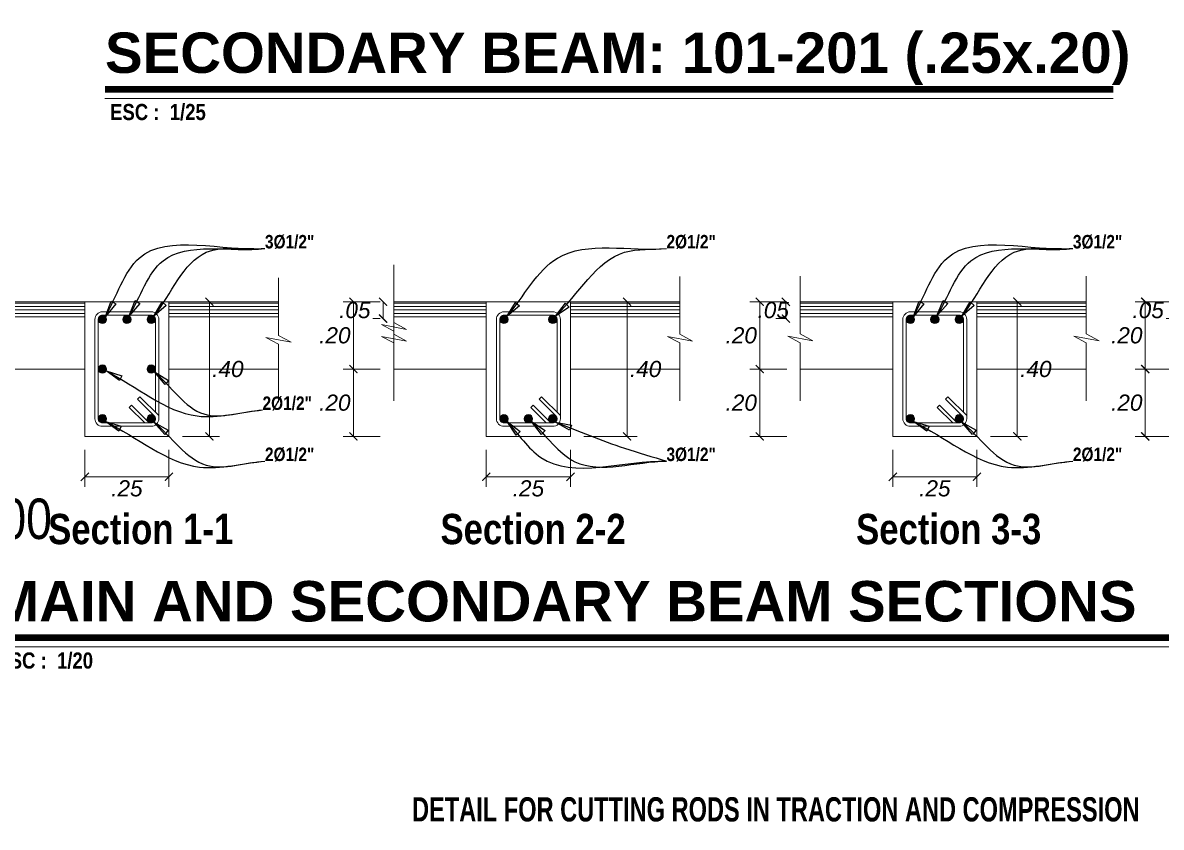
# Model space of a CAD drawing. Header units: millimetres. Extents: x 68 to 194, y 47 to 103.
# Drawn here: x 90.19 to 98.64, y 62.51 to 68.49 of the extents above; entities that cross this region are included whole.
import ezdxf
from ezdxf.enums import TextEntityAlignment as Align

# ---------------------------------------------------------------- set-up
doc = ezdxf.new("R2010")
doc.units = ezdxf.units.MM
doc.linetypes.add('CENTER2', pattern=[28.575, 19.05, -3.175, 3.175, -3.175])
for name, color, linetype, lineweight in [('E_Columna', 3, 'Continuous', 25), ('E_Estribo', 1, 'CENTER2', 20), ('E_Fierros', 2, 'Continuous', 50), ('G_Complemento', 30, 'Continuous', 20), ('G_Sombreados', 8, 'Continuous', 9), ('G_Texto', 122, 'Continuous', 20)]:
    doc.layers.add(name, color=color, linetype=linetype, lineweight=lineweight)
doc.layers.add('G_Acotación', color=171, linetype='Continuous')
doc.styles.add('Acotacion', font='ARIALN.TTF')
doc.styles.add('ARIAL', font='ariali.ttf', dxfattribs={"height": 0.12})
doc.styles.add('Cotas', font='ARIALNB.TTF', dxfattribs={"height": 0.1})
doc.styles.add('Notas', font='ARIALNB.TTF', dxfattribs={"height": 0.15})
doc.styles.add('Titulo', font='arialbd.ttf', dxfattribs={"height": 0.2})
doc.styles.add('TITULOS', font='ARIALNB.TTF', dxfattribs={"height": 0.3})
doc.dimstyles.new('120', dxfattribs={"dimtxt": 1, "dimasz": 0.06, "dimexe": 0.06, "dimexo": 0.1, "dimgap": 0.08, "dimtad": 3, "dimtih": 1, "dimtoh": 1, "dimlfac": 0.4, "dimzin": 1, "dimdsep": 46, "dimtxsty": 'Cotas', "dimblk": 'ARCHTICK', "dimcen": 2.5, "dimdle": 0.06, "dimclrt": 21, "dimazin": 0, "dimtp": 0.2, "dimtm": 0.2, "dimtfac": 1, "dimtix": 1, "dimtmove": 1, "dimatfit": 0, "dimfxl": 0, "dimtolj": 1, "dimtzin": 1, "dimarcsym": 0})
doc.dimstyles.new('Lenin_20', dxfattribs={"dimscale": 0.5, "dimtxt": 0.1, "dimasz": 0.12, "dimexe": 0.15, "dimexo": 0.2, "dimgap": 0.05, "dimtad": 2, "dimtih": 1, "dimtoh": 1, "dimlfac": 0.4, "dimzin": 4, "dimdsep": 46, "dimtxsty": 'ARIAL', "dimblk": 'ARCHTICK', "dimcen": 0.12, "dimclrd": 256, "dimclre": 256, "dimclrt": 4, "dimazin": 1, "dimtm": 1e-09, "dimtfac": 1, "dimtmove": 2, "dimatfit": 2, "dimldrblk": 'ARCHTICK', "dimfxl": 0, "dimtolj": 1, "dimlwd": 13, "dimlwe": 18, "dimarcsym": 0})
doc.dimstyles.new('Lenin_50', dxfattribs={"dimtxt": 0.3, "dimasz": 0.08, "dimexe": 0.15, "dimexo": 0.2, "dimgap": 0.03, "dimtad": 2, "dimtih": 1, "dimtoh": 1, "dimlfac": -1, "dimzin": 4, "dimdsep": 46, "dimtxsty": 'Acotacion', "dimblk": 'ARCHTICK', "dimcen": 0.08, "dimclrd": 256, "dimclre": 256, "dimclrt": 4, "dimazin": 1, "dimtm": 1e-09, "dimtfac": 1, "dimtmove": 2, "dimatfit": 2, "dimfxl": 0, "dimtolj": 1, "dimlwd": 13, "dimlwe": 18, "dimarcsym": 0})

# ---------------------------------------------------------------- blocks, each defined once
blk = doc.blocks.new('_ArchTick')
at = {"color": 0, "linetype": 'ByBlock', "const_width": 0.15}
blk.add_lwpolyline([(-0.5, -0.5), (0.5, 0.5)], dxfattribs=at)
blk = doc.blocks.new('*D554')
at = {"layer": 'Defpoints', "color": 0}
for p in [(87.8511, 71.0529), (89.3511, 71.0529), (87.8511, 58.5529)]:
    blk.add_point(p, dxfattribs=at)
at = {"layer": 'G_Acotación', "lineweight": 18}
for p, q in [((88.0511, 71.0529), (89.5011, 71.0529)), ((88.0511, 58.5529), (89.5011, 58.5529))]:
    blk.add_line(p, q, dxfattribs=at)
at = {"layer": 'G_Acotación', "lineweight": 13}
blk.add_line((89.3511, 58.5529), (89.3511, 71.0529), dxfattribs=at)
at = {"layer": 'G_Acotación', "lineweight": 13, "xscale": 0.08, "yscale": 0.08, "zscale": 0.08}
for p, rotation in [((89.3511, 71.0529), 90), ((89.3511, 58.5529), 270)]:
    blk.add_blockref('_ArchTick', p, dxfattribs=dict(at, rotation=rotation))
at = {"layer": 'G_Acotación', "color": 4, "lineweight": 5, "insert": (89.8798, 64.8029), "char_height": 0.3, "attachment_point": 5, "style": 'Acotacion'}
blk.add_mtext('\\A1;12.500', dxfattribs=at)
blk = doc.blocks.new('Titulo')
at = {"style": 'Titulo', "oblique": 20, "flags": 4}
blk.add_attdef('TITULO', (0.0261, 0.1894), '', height=0.3, dxfattribs=at)
at = {"oblique": 20, "flags": 4}
blk.add_attdef('ESCALA', (0.2598, -0.1011), '', height=0.11, dxfattribs=at)
blk = doc.blocks.new('*D669')
at = {"layer": 'Defpoints', "color": 0}
for p in [(90.6498, 65.4166), (91.2748, 65.4166), (91.2748, 65.1166)]:
    blk.add_point(p, dxfattribs=at)
at = {"layer": 'G_Acotación', "lineweight": 18}
for p, q in [((90.6498, 65.3166), (90.6498, 65.0416)), ((91.2748, 65.3166), (91.2748, 65.0416))]:
    blk.add_line(p, q, dxfattribs=at)
at = {"layer": 'G_Acotación', "lineweight": 13}
blk.add_line((90.6498, 65.1166), (91.2748, 65.1166), dxfattribs=at)
at = {"layer": 'G_Acotación', "lineweight": 13, "xscale": 0.06, "yscale": 0.06, "zscale": 0.06, "rotation": 180}
blk.add_blockref('_ArchTick', (90.6498, 65.1166), dxfattribs=at)
at = {"layer": 'G_Acotación', "lineweight": 13, "xscale": 0.06, "yscale": 0.06, "zscale": 0.06}
blk.add_blockref('_ArchTick', (91.2748, 65.1166), dxfattribs=at)
at = {"layer": 'G_Acotación', "color": 4, "lineweight": 5, "insert": (90.9623, 65.0303), "char_height": 0.12, "attachment_point": 5, "style": 'ARIAL'}
blk.add_mtext('\\A1;.25', dxfattribs=at)
blk = doc.blocks.new('*D670')
at = {"layer": 'Defpoints', "color": 0}
for p in [(91.2748, 66.4166), (91.5748, 66.4166), (91.2748, 65.4166)]:
    blk.add_point(p, dxfattribs=at)
at = {"layer": 'G_Acotación', "lineweight": 18}
for p, q in [((91.3748, 66.4166), (91.6498, 66.4166)), ((91.3748, 65.4166), (91.6498, 65.4166))]:
    blk.add_line(p, q, dxfattribs=at)
at = {"layer": 'G_Acotación', "lineweight": 13}
blk.add_line((91.5748, 65.4166), (91.5748, 66.4166), dxfattribs=at)
at = {"layer": 'G_Acotación', "lineweight": 13, "xscale": 0.06, "yscale": 0.06, "zscale": 0.06}
for p, rotation in [((91.5748, 66.4166), 90), ((91.5748, 65.4166), 270)]:
    blk.add_blockref('_ArchTick', p, dxfattribs=dict(at, rotation=rotation))
at = {"layer": 'G_Acotación', "color": 4, "lineweight": 5, "insert": (91.7122, 65.9166), "char_height": 0.12, "attachment_point": 5, "style": 'ARIAL'}
blk.add_mtext('\\A1;.40', dxfattribs=at)
blk = doc.blocks.new('*D674')
at = {"layer": 'Defpoints', "color": 0}
for p in [(93.6316, 65.4166), (94.2566, 65.4166), (94.2566, 65.1166)]:
    blk.add_point(p, dxfattribs=at)
at = {"layer": 'G_Acotación', "lineweight": 18}
for p, q in [((93.6316, 65.3166), (93.6316, 65.0416)), ((94.2566, 65.3166), (94.2566, 65.0416))]:
    blk.add_line(p, q, dxfattribs=at)
at = {"layer": 'G_Acotación', "lineweight": 13}
blk.add_line((93.6316, 65.1166), (94.2566, 65.1166), dxfattribs=at)
at = {"layer": 'G_Acotación', "lineweight": 13, "xscale": 0.06, "yscale": 0.06, "zscale": 0.06, "rotation": 180}
blk.add_blockref('_ArchTick', (93.6316, 65.1166), dxfattribs=at)
at = {"layer": 'G_Acotación', "lineweight": 13, "xscale": 0.06, "yscale": 0.06, "zscale": 0.06}
blk.add_blockref('_ArchTick', (94.2566, 65.1166), dxfattribs=at)
at = {"layer": 'G_Acotación', "color": 4, "lineweight": 5, "insert": (93.9441, 65.0303), "char_height": 0.12, "attachment_point": 5, "style": 'ARIAL'}
blk.add_mtext('\\A1;.25', dxfattribs=at)
blk = doc.blocks.new('*D675')
at = {"layer": 'Defpoints', "color": 0}
for p in [(94.2566, 66.4166), (94.677, 66.4166), (94.2566, 65.4166)]:
    blk.add_point(p, dxfattribs=at)
at = {"layer": 'G_Acotación', "lineweight": 18}
for p, q in [((94.3566, 66.4166), (94.752, 66.4166)), ((94.3566, 65.4166), (94.752, 65.4166))]:
    blk.add_line(p, q, dxfattribs=at)
at = {"layer": 'G_Acotación', "lineweight": 13}
blk.add_line((94.677, 65.4166), (94.677, 66.4166), dxfattribs=at)
at = {"layer": 'G_Acotación', "lineweight": 13, "xscale": 0.06, "yscale": 0.06, "zscale": 0.06}
for p, rotation in [((94.677, 66.4166), 90), ((94.677, 65.4166), 270)]:
    blk.add_blockref('_ArchTick', p, dxfattribs=dict(at, rotation=rotation))
at = {"layer": 'G_Acotación', "color": 4, "lineweight": 5, "insert": (94.8145, 65.9166), "char_height": 0.12, "attachment_point": 5, "style": 'ARIAL'}
blk.add_mtext('\\A1;.40', dxfattribs=at)
blk = doc.blocks.new('*D676')
at = {"layer": 'Defpoints', "color": 0}
for p in [(92.9441, 66.4166), (92.8649, 66.2916), (92.9441, 66.2916)]:
    blk.add_point(p, dxfattribs=at)
at = {"layer": 'G_Acotación', "lineweight": 18}
for p, q in [((92.8441, 66.4166), (92.7899, 66.4166)), ((92.8441, 66.2916), (92.7899, 66.2916))]:
    blk.add_line(p, q, dxfattribs=at)
at = {"layer": 'G_Acotación', "lineweight": 13}
blk.add_line((92.8649, 66.4166), (92.8649, 66.2916), dxfattribs=at)
at = {"layer": 'G_Acotación', "lineweight": 13, "xscale": 0.06, "yscale": 0.06, "zscale": 0.06}
for p, rotation in [((92.8649, 66.4166), 90), ((92.8649, 66.2916), 270)]:
    blk.add_blockref('_ArchTick', p, dxfattribs=dict(at, rotation=rotation))
at = {"layer": 'G_Acotación', "color": 4, "lineweight": 5, "insert": (92.6549, 66.3541), "char_height": 0.12, "attachment_point": 5, "style": 'ARIAL'}
blk.add_mtext('\\A1;.05', dxfattribs=at)
blk = doc.blocks.new('*D677')
at = {"layer": 'Defpoints', "color": 0}
for p in [(92.9441, 66.4166), (92.6441, 65.9166), (92.9441, 65.9166)]:
    blk.add_point(p, dxfattribs=at)
at = {"layer": 'G_Acotación', "lineweight": 18}
for p, q in [((92.8441, 66.4166), (92.5691, 66.4166)), ((92.8441, 65.9166), (92.5691, 65.9166))]:
    blk.add_line(p, q, dxfattribs=at)
at = {"layer": 'G_Acotación', "lineweight": 13}
blk.add_line((92.6441, 66.4166), (92.6441, 65.9166), dxfattribs=at)
at = {"layer": 'G_Acotación', "lineweight": 13, "xscale": 0.06, "yscale": 0.06, "zscale": 0.06}
for p, rotation in [((92.6441, 66.4166), 90), ((92.6441, 65.9166), 270)]:
    blk.add_blockref('_ArchTick', p, dxfattribs=dict(at, rotation=rotation))
at = {"layer": 'G_Acotación', "color": 4, "lineweight": 5, "insert": (92.5066, 66.1666), "char_height": 0.12, "attachment_point": 5, "style": 'ARIAL'}
blk.add_mtext('\\A1;.20', dxfattribs=at)
blk = doc.blocks.new('*D678')
at = {"layer": 'Defpoints', "color": 0}
for p in [(92.9441, 65.9166), (92.6441, 65.4166), (92.9441, 65.4166)]:
    blk.add_point(p, dxfattribs=at)
at = {"layer": 'G_Acotación', "lineweight": 18}
for p, q in [((92.8441, 65.9166), (92.5691, 65.9166)), ((92.8441, 65.4166), (92.5691, 65.4166))]:
    blk.add_line(p, q, dxfattribs=at)
at = {"layer": 'G_Acotación', "lineweight": 13}
blk.add_line((92.6441, 65.9166), (92.6441, 65.4166), dxfattribs=at)
at = {"layer": 'G_Acotación', "lineweight": 13, "xscale": 0.06, "yscale": 0.06, "zscale": 0.06}
for p, rotation in [((92.6441, 65.9166), 90), ((92.6441, 65.4166), 270)]:
    blk.add_blockref('_ArchTick', p, dxfattribs=dict(at, rotation=rotation))
at = {"layer": 'G_Acotación', "color": 4, "lineweight": 5, "insert": (92.5066, 65.6666), "char_height": 0.12, "attachment_point": 5, "style": 'ARIAL'}
blk.add_mtext('\\A1;.20', dxfattribs=at)
blk = doc.blocks.new('*D681')
at = {"layer": 'Defpoints', "color": 0}
for p in [(98.825, 66.4166), (98.7563, 66.2916), (98.825, 66.2916)]:
    blk.add_point(p, dxfattribs=at)
at = {"layer": 'G_Acotación', "lineweight": 18}
for p, q in [((98.725, 66.4166), (98.6813, 66.4166)), ((98.725, 66.2916), (98.6813, 66.2916))]:
    blk.add_line(p, q, dxfattribs=at)
at = {"layer": 'G_Acotación', "lineweight": 13}
blk.add_line((98.7563, 66.4166), (98.7563, 66.2916), dxfattribs=at)
at = {"layer": 'G_Acotación', "lineweight": 13, "xscale": 0.06, "yscale": 0.06, "zscale": 0.06}
for p, rotation in [((98.7563, 66.4166), 90), ((98.7563, 66.2916), 270)]:
    blk.add_blockref('_ArchTick', p, dxfattribs=dict(at, rotation=rotation))
at = {"layer": 'G_Acotación', "color": 4, "lineweight": 5, "insert": (98.5462, 66.3541), "char_height": 0.12, "attachment_point": 5, "style": 'ARIAL'}
blk.add_mtext('\\A1;.05', dxfattribs=at)
blk = doc.blocks.new('*D682')
at = {"layer": 'Defpoints', "color": 0}
for p in [(98.825, 66.4166), (98.525, 65.9166), (98.825, 65.9166)]:
    blk.add_point(p, dxfattribs=at)
at = {"layer": 'G_Acotación', "lineweight": 18}
for p, q in [((98.725, 66.4166), (98.45, 66.4166)), ((98.725, 65.9166), (98.45, 65.9166))]:
    blk.add_line(p, q, dxfattribs=at)
at = {"layer": 'G_Acotación', "lineweight": 13}
blk.add_line((98.525, 66.4166), (98.525, 65.9166), dxfattribs=at)
at = {"layer": 'G_Acotación', "lineweight": 13, "xscale": 0.06, "yscale": 0.06, "zscale": 0.06}
for p, rotation in [((98.525, 66.4166), 90), ((98.525, 65.9166), 270)]:
    blk.add_blockref('_ArchTick', p, dxfattribs=dict(at, rotation=rotation))
at = {"layer": 'G_Acotación', "color": 4, "lineweight": 5, "insert": (98.3875, 66.1666), "char_height": 0.12, "attachment_point": 5, "style": 'ARIAL'}
blk.add_mtext('\\A1;.20', dxfattribs=at)
blk = doc.blocks.new('*D683')
at = {"layer": 'Defpoints', "color": 0}
for p in [(98.825, 65.9166), (98.525, 65.4166), (98.825, 65.4166)]:
    blk.add_point(p, dxfattribs=at)
at = {"layer": 'G_Acotación', "lineweight": 18}
for p, q in [((98.725, 65.9166), (98.45, 65.9166)), ((98.725, 65.4166), (98.45, 65.4166))]:
    blk.add_line(p, q, dxfattribs=at)
at = {"layer": 'G_Acotación', "lineweight": 13}
blk.add_line((98.525, 65.9166), (98.525, 65.4166), dxfattribs=at)
at = {"layer": 'G_Acotación', "lineweight": 13, "xscale": 0.06, "yscale": 0.06, "zscale": 0.06}
for p, rotation in [((98.525, 65.9166), 90), ((98.525, 65.4166), 270)]:
    blk.add_blockref('_ArchTick', p, dxfattribs=dict(at, rotation=rotation))
at = {"layer": 'G_Acotación', "color": 4, "lineweight": 5, "insert": (98.3875, 65.6666), "char_height": 0.12, "attachment_point": 5, "style": 'ARIAL'}
blk.add_mtext('\\A1;.20', dxfattribs=at)
blk = doc.blocks.new('*D684')
at = {"layer": 'Defpoints', "color": 0}
for p in [(96.6498, 65.4166), (97.2748, 65.4166), (97.2748, 65.1166)]:
    blk.add_point(p, dxfattribs=at)
at = {"layer": 'G_Acotación', "lineweight": 18}
for p, q in [((96.6498, 65.3166), (96.6498, 65.0416)), ((97.2748, 65.3166), (97.2748, 65.0416))]:
    blk.add_line(p, q, dxfattribs=at)
at = {"layer": 'G_Acotación', "lineweight": 13}
blk.add_line((96.6498, 65.1166), (97.2748, 65.1166), dxfattribs=at)
at = {"layer": 'G_Acotación', "lineweight": 13, "xscale": 0.06, "yscale": 0.06, "zscale": 0.06, "rotation": 180}
blk.add_blockref('_ArchTick', (96.6498, 65.1166), dxfattribs=at)
at = {"layer": 'G_Acotación', "lineweight": 13, "xscale": 0.06, "yscale": 0.06, "zscale": 0.06}
blk.add_blockref('_ArchTick', (97.2748, 65.1166), dxfattribs=at)
at = {"layer": 'G_Acotación', "color": 4, "lineweight": 5, "insert": (96.9623, 65.0303), "char_height": 0.12, "attachment_point": 5, "style": 'ARIAL'}
blk.add_mtext('\\A1;.25', dxfattribs=at)
blk = doc.blocks.new('*D685')
at = {"layer": 'Defpoints', "color": 0}
for p in [(97.2748, 66.4166), (97.5748, 66.4166), (97.2748, 65.4166)]:
    blk.add_point(p, dxfattribs=at)
at = {"layer": 'G_Acotación', "lineweight": 18}
for p, q in [((97.3748, 66.4166), (97.6498, 66.4166)), ((97.3748, 65.4166), (97.6498, 65.4166))]:
    blk.add_line(p, q, dxfattribs=at)
at = {"layer": 'G_Acotación', "lineweight": 13}
blk.add_line((97.5748, 65.4166), (97.5748, 66.4166), dxfattribs=at)
at = {"layer": 'G_Acotación', "lineweight": 13, "xscale": 0.06, "yscale": 0.06, "zscale": 0.06}
for p, rotation in [((97.5748, 66.4166), 90), ((97.5748, 65.4166), 270)]:
    blk.add_blockref('_ArchTick', p, dxfattribs=dict(at, rotation=rotation))
at = {"layer": 'G_Acotación', "color": 4, "lineweight": 5, "insert": (97.7122, 65.9166), "char_height": 0.12, "attachment_point": 5, "style": 'ARIAL'}
blk.add_mtext('\\A1;.40', dxfattribs=at)
blk = doc.blocks.new('*D686')
at = {"layer": 'Defpoints', "color": 0}
for p in [(95.9623, 66.4166), (95.8561, 66.2916), (95.9623, 66.2916)]:
    blk.add_point(p, dxfattribs=at)
at = {"layer": 'G_Acotación', "lineweight": 18}
for p, q in [((95.8623, 66.4166), (95.7811, 66.4166)), ((95.8623, 66.2916), (95.7811, 66.2916))]:
    blk.add_line(p, q, dxfattribs=at)
at = {"layer": 'G_Acotación', "lineweight": 13}
blk.add_line((95.8561, 66.4166), (95.8561, 66.2916), dxfattribs=at)
at = {"layer": 'G_Acotación', "lineweight": 13, "xscale": 0.06, "yscale": 0.06, "zscale": 0.06}
for p, rotation in [((95.8561, 66.4166), 90), ((95.8561, 66.2916), 270)]:
    blk.add_blockref('_ArchTick', p, dxfattribs=dict(at, rotation=rotation))
at = {"layer": 'G_Acotación', "color": 4, "lineweight": 5, "insert": (95.7622, 66.3541), "char_height": 0.12, "attachment_point": 5, "style": 'ARIAL'}
blk.add_mtext('\\A1;.05', dxfattribs=at)
blk = doc.blocks.new('*D687')
at = {"layer": 'Defpoints', "color": 0}
for p in [(95.9623, 66.4166), (95.6623, 65.9166), (95.9623, 65.9166)]:
    blk.add_point(p, dxfattribs=at)
at = {"layer": 'G_Acotación', "lineweight": 18}
for p, q in [((95.8623, 66.4166), (95.5873, 66.4166)), ((95.8623, 65.9166), (95.5873, 65.9166))]:
    blk.add_line(p, q, dxfattribs=at)
at = {"layer": 'G_Acotación', "lineweight": 13}
blk.add_line((95.6623, 66.4166), (95.6623, 65.9166), dxfattribs=at)
at = {"layer": 'G_Acotación', "lineweight": 13, "xscale": 0.06, "yscale": 0.06, "zscale": 0.06}
for p, rotation in [((95.6623, 66.4166), 90), ((95.6623, 65.9166), 270)]:
    blk.add_blockref('_ArchTick', p, dxfattribs=dict(at, rotation=rotation))
at = {"layer": 'G_Acotación', "color": 4, "lineweight": 5, "insert": (95.5248, 66.1666), "char_height": 0.12, "attachment_point": 5, "style": 'ARIAL'}
blk.add_mtext('\\A1;.20', dxfattribs=at)
blk = doc.blocks.new('*D688')
at = {"layer": 'Defpoints', "color": 0}
for p in [(95.9623, 65.9166), (95.6623, 65.4166), (95.9623, 65.4166)]:
    blk.add_point(p, dxfattribs=at)
at = {"layer": 'G_Acotación', "lineweight": 18}
for p, q in [((95.8623, 65.9166), (95.5873, 65.9166)), ((95.8623, 65.4166), (95.5873, 65.4166))]:
    blk.add_line(p, q, dxfattribs=at)
at = {"layer": 'G_Acotación', "lineweight": 13}
blk.add_line((95.6623, 65.9166), (95.6623, 65.4166), dxfattribs=at)
at = {"layer": 'G_Acotación', "lineweight": 13, "xscale": 0.06, "yscale": 0.06, "zscale": 0.06}
for p, rotation in [((95.6623, 65.9166), 90), ((95.6623, 65.4166), 270)]:
    blk.add_blockref('_ArchTick', p, dxfattribs=dict(at, rotation=rotation))
at = {"layer": 'G_Acotación', "color": 4, "lineweight": 5, "insert": (95.5248, 65.6666), "char_height": 0.12, "attachment_point": 5, "style": 'ARIAL'}
blk.add_mtext('\\A1;.20', dxfattribs=at)

msp = doc.modelspace()

# ---------------------------------------------------------------- hatches: boundary and pattern name
at = {"layer": 'E_Fierros', "lineweight": 5}
for points in [[(90.8123, 66.2853, 1), (90.7498, 66.2853, 1)], [(90.9935, 66.2853, 1), (90.931, 66.2853, 1)], [(91.1748, 66.2853, 1), (91.1123, 66.2853, 1)], [(93.7941, 66.2853, 1), (93.7316, 66.2853, 1)], [(94.1566, 66.2853, 1), (94.0941, 66.2853, 1)], [(96.8123, 66.2853, 1), (96.7498, 66.2853, 1)], [(96.9935, 66.2853, 1), (96.931, 66.2853, 1)], [(97.1748, 66.2853, 1), (97.1123, 66.2853, 1)], [(90.8123, 65.9166, 1), (90.7498, 65.9166, 1)], [(91.1748, 65.9166, 1), (91.1123, 65.9166, 1)], [(90.8123, 65.5478, 1), (90.7498, 65.5478, 1)], [(91.1748, 65.5478, 1), (91.1123, 65.5478, 1)], [(93.7941, 65.5478, 1), (93.7316, 65.5478, 1)], [(93.9754, 65.5478, 1), (93.9129, 65.5478, 1)], [(94.1566, 65.5478, 1), (94.0941, 65.5478, 1)], [(96.8123, 65.5478, 1), (96.7498, 65.5478, 1)], [(97.1748, 65.5478, 1), (97.1123, 65.5478, 1)]]:
    msp.add_hatch(color=256, dxfattribs=at).paths.add_polyline_path(points)
at = {"layer": 'G_Sombreados', "lineweight": 5}
h = msp.add_hatch(dxfattribs=at)
h.set_pattern_fill('LINE', color=256, scale=0.008, style=0)
h.set_pattern_definition([(0, (3.454868, 47.71184), (0, 0.0254), [])])
h.paths.add_polyline_path([(91.2748, 66.4166), (91.2748, 66.2916), (92.0873, 66.2916), (92.0873, 66.4166)])
h.paths.add_polyline_path([(90.6498, 66.2916), (90.6498, 66.4166), (89.9623, 66.4166), (89.9623, 66.2916)])
h = msp.add_hatch(dxfattribs=at)
h.set_pattern_fill('LINE', color=256, scale=0.008, style=0)
h.set_pattern_definition([(0, (6.436699, 47.71184), (0, 0.0254), [])])
h.paths.add_polyline_path([(94.2566, 66.4166), (94.2566, 66.2916), (95.0691, 66.2916), (95.0691, 66.4166)])
h.paths.add_polyline_path([(93.6316, 66.2916), (93.6316, 66.4166), (92.9441, 66.4166), (92.9441, 66.2916)])
h = msp.add_hatch(dxfattribs=at)
h.set_pattern_fill('LINE', color=256, scale=0.008, style=0)
h.set_pattern_definition([(0, (9.454868, 47.71184), (0, 0.0254), [])])
h.paths.add_polyline_path([(97.2748, 66.4166), (97.2748, 66.2916), (98.0873, 66.2916), (98.0873, 66.4166)])
h.paths.add_polyline_path([(96.6498, 66.2916), (96.6498, 66.4166), (95.9623, 66.4166), (95.9623, 66.2916)])

# ---------------------------------------------------------------- linework, layer by layer
at = {"layer": 'E_Columna', "lineweight": 5}
for points in [[(90.6498, 65.4166), (91.2748, 65.4166), (91.2748, 66.4166), (90.6498, 66.4166)], [(93.6316, 65.4166), (94.2566, 65.4166), (94.2566, 66.4166), (93.6316, 66.4166)], [(96.6498, 65.4166), (97.2748, 65.4166), (97.2748, 66.4166), (96.6498, 66.4166)]]:
    msp.add_lwpolyline(points, close=True, dxfattribs=at)
at = {"layer": 'E_Estribo', "linetype": 'Continuous', "lineweight": 5}
for points in [[(91.1435, 65.4916, 0.414214), (91.1998, 65.5478), (91.1998, 65.5711), (91.0596, 65.7113), (91.0419, 65.6936), (91.1656, 65.5699, -0.198912), (91.1748, 65.5478, -0.414214), (91.1435, 65.5166), (90.781, 65.5166, -0.414214), (90.7498, 65.5478), (90.7498, 66.2853, -0.414214), (90.781, 66.3166), (91.1435, 66.3166, -0.414214), (91.1748, 66.2853), (91.1748, 65.5961), (91.1998, 65.5711), (91.1998, 66.2853, 0.414214), (91.1435, 66.3416), (90.781, 66.3416, 0.414214), (90.7248, 66.2853), (90.7248, 65.5478, 0.414214), (90.781, 65.4916)], [(94.1254, 65.4916, 0.414214), (94.1816, 65.5478), (94.1816, 65.5711), (94.0414, 65.7113), (94.0237, 65.6936), (94.1475, 65.5699, -0.198912), (94.1566, 65.5478, -0.414214), (94.1254, 65.5166), (93.7629, 65.5166, -0.414214), (93.7316, 65.5478), (93.7316, 66.2853, -0.414214), (93.7629, 66.3166), (94.1254, 66.3166, -0.414214), (94.1566, 66.2853), (94.1566, 65.5961), (94.1816, 65.5711), (94.1816, 66.2853, 0.414214), (94.1254, 66.3416), (93.7629, 66.3416, 0.414214), (93.7066, 66.2853), (93.7066, 65.5478, 0.414214), (93.7629, 65.4916)], [(97.1435, 65.4916, 0.414214), (97.1998, 65.5478), (97.1998, 65.5711), (97.0596, 65.7113), (97.0419, 65.6936), (97.1656, 65.5699, -0.198912), (97.1748, 65.5478, -0.414214), (97.1435, 65.5166), (96.781, 65.5166, -0.414214), (96.7498, 65.5478), (96.7498, 66.2853, -0.414214), (96.781, 66.3166), (97.1435, 66.3166, -0.414214), (97.1748, 66.2853), (97.1748, 65.5961), (97.1998, 65.5711), (97.1998, 66.2853, 0.414214), (97.1435, 66.3416), (96.781, 66.3416, 0.414214), (96.7248, 66.2853), (96.7248, 65.5478, 0.414214), (96.781, 65.4916)], [(90.9977, 65.6495), (90.98, 65.6318), (91.0952, 65.5166), (91.1435, 65.5166, -0.198912), (91.1214, 65.5257)], [(93.9795, 65.6495), (93.9618, 65.6318), (94.0771, 65.5166), (94.1254, 65.5166, -0.198912), (94.1033, 65.5257)], [(96.9977, 65.6495), (96.98, 65.6318), (97.0952, 65.5166), (97.1435, 65.5166, -0.198912), (97.1214, 65.5257)]]:
    msp.add_lwpolyline(points, format="xyb", close=True, dxfattribs=at)
at = {"layer": 'E_Fierros', "lineweight": 5}
for centre in [(90.781, 66.2853), (90.781, 66.2853), (90.9623, 66.2853), (90.9623, 66.2853), (91.1435, 66.2853), (91.1435, 66.2853), (93.7629, 66.2853), (93.7629, 66.2853), (94.1254, 66.2853), (94.1254, 66.2853), (96.781, 66.2853), (96.781, 66.2853), (96.9623, 66.2853), (96.9623, 66.2853), (97.1435, 66.2853), (97.1435, 66.2853), (90.781, 65.9166), (90.781, 65.9166), (91.1435, 65.9166), (91.1435, 65.9166), (90.781, 65.5478), (91.1435, 65.5478), (91.1435, 65.5478), (93.7629, 65.5478), (93.9441, 65.5478), (93.9441, 65.5478), (94.1254, 65.5478), (94.1254, 65.5478), (96.781, 65.5478), (97.1435, 65.5478), (97.1435, 65.5478)]:
    msp.add_circle(centre, 0.0312, dxfattribs=at)
at = {"layer": 'G_Acotación', "lineweight": 5}
for p in [(90.9623, 66.2853), (96.9623, 66.2853)]:
    msp.add_point(p, dxfattribs=at)
at = {"layer": 'G_Complemento', "lineweight": 5}
for p, q in [((92.0873, 66.4166), (89.9623, 66.4166)), ((95.0691, 66.4166), (92.9441, 66.4166)), ((98.0873, 66.4166), (95.9623, 66.4166)), ((90.6498, 65.9166), (89.9623, 65.9166)), ((91.2748, 65.9166), (92.0873, 65.9166)), ((93.6316, 65.9166), (92.9441, 65.9166)), ((94.2566, 65.9166), (95.0691, 65.9166)), ((96.6498, 65.9166), (95.9623, 65.9166)), ((97.2748, 65.9166), (98.0873, 65.9166))]:
    msp.add_line(p, q, dxfattribs=at)
for points in [[(92.9441, 66.6916), (92.9441, 66.2623), (93.0387, 66.2116), (92.8521, 66.2465), (92.9441, 66.1973), (92.9441, 65.7666)], [(92.0873, 66.5953), (92.0873, 66.1661), (92.1818, 66.1154), (91.9953, 66.1502), (92.0873, 66.1011), (92.0873, 65.6703)], [(92.9441, 66.6048), (92.9441, 66.1756), (93.0387, 66.1249), (92.8521, 66.1597), (92.9441, 66.1106), (92.9441, 65.6798)], [(95.0691, 66.6048), (95.0691, 66.1756), (95.1637, 66.1249), (94.9771, 66.1597), (95.0691, 66.1106), (95.0691, 65.6798)], [(95.9623, 66.6067), (95.9623, 66.1775), (96.0568, 66.1268), (95.8703, 66.1617), (95.9623, 66.1125), (95.9623, 65.6817)], [(95.9623, 66.6067), (95.9623, 66.1775), (96.0568, 66.1268), (95.8703, 66.1617), (95.9623, 66.1125), (95.9623, 65.6817)], [(98.0873, 66.6067), (98.0873, 66.1775), (98.1818, 66.1268), (97.9953, 66.1617), (98.0873, 66.1125), (98.0873, 65.6817)]]:
    msp.add_lwpolyline(points, dxfattribs=at)
at = {"layer": 'G_Texto', "lineweight": 5, "const_width": 0.05}
for points in [[(90.7996, 67.9947), (98.2869, 67.9947)], [(89.9623, 63.9217), (101.068, 63.9217)]]:
    msp.add_lwpolyline(points, dxfattribs=at)
at = {"layer": 'G_Texto', "lineweight": 5}
for points in [[(90.7996, 67.9264), (98.2869, 67.9264)], [(89.9623, 63.8534), (101.068, 63.8534)]]:
    msp.add_lwpolyline(points, dxfattribs=at)

# ---------------------------------------------------------------- block references
ref = msp.add_blockref('Titulo', (90.7996, 67.9264), dxfattribs=at)
ref.add_attrib('TITULO', 'SECONDARY BEAM: 101-201 (.25x.20)', (90.7996, 68.1158), dxfattribs={"layer": '0', "height": 0.3, "style": 'Titulo', "flags": 4})
ref.add_attrib('ESCALA', ' ESC :  1/25', (90.7996, 67.7655), dxfattribs={"layer": '0', "height": 0.12, "style": 'Cotas', "flags": 4})
ref = msp.add_blockref('Titulo', (89.9623, 63.8534), dxfattribs=at)
ref.add_attrib('TITULO', 'MAIN AND SECONDARY BEAM SECTIONS', (89.9623, 64.0428), dxfattribs={"layer": '0', "height": 0.3, "style": 'Titulo', "flags": 4})
ref.add_attrib('ESCALA', ' ESC :  1/20', (89.9623, 63.6925), dxfattribs={"layer": '0', "height": 0.12, "style": 'Cotas', "flags": 4})

# ---------------------------------------------------------------- texts
at = {"layer": 'E_Columna', "lineweight": 5, "style": 'Notas'}
for s, p in [('Section 1-1', (91.0652, 64.6166)), ('Section 2-2', (93.9787, 64.6166)), ('Section 3-3', (97.0652, 64.6166))]:
    msp.add_text(s, height=0.225, rotation=0.03015, dxfattribs=at).set_placement(p, align=Align.CENTER)
at = {"layer": 'G_Texto', "color": 4, "lineweight": 5, "style": 'Cotas'}
for s, p in [('3Ø1/2"', (91.9877, 66.8125)), ('2Ø1/2"', (94.9695, 66.8125)), ('3Ø1/2"', (97.9877, 66.8125)), ('2Ø1/2"', (91.9698, 65.6131)), ('2Ø1/2"', (91.9877, 65.2335)), ('3Ø1/2"', (94.9695, 65.2335)), ('2Ø1/2"', (97.9877, 65.2335))]:
    msp.add_text(s, height=0.1, rotation=360, dxfattribs=at).set_placement(p)
at = {"layer": 'G_Texto', "lineweight": 5, "style": 'TITULOS', "width": 0.85}
msp.add_text('DETAIL FOR CUTTING RODS IN TRACTION AND COMPRESSION', height=0.18, dxfattribs=at).set_placement((95.7813, 62.5573), align=Align.CENTER)

# ---------------------------------------------------------------- dimensions: what is measured, and where the dimension line sits
at = {"layer": 'G_Acotación', "lineweight": 5}
dim = msp.add_linear_dim(base=(89.3511, 71.0529), p1=(87.8511, 58.5529), p2=(87.8511, 71.0529), angle=90, dimstyle='Lenin_50', override={"dimdec": 3, "dimfxl": 0.06}, dxfattribs=at)
dim.commit()
dim.dimension.update_dxf_attribs({"geometry": '*D554', "text_midpoint": (89.8798, 64.8029)})
for base, p1, p2, picture, middle in [((91.5748, 66.4166), (91.2748, 65.4166), (91.2748, 66.4166), '*D670', (91.7122, 65.9166)), ((92.6441, 65.9166), (92.9441, 66.4166), (92.9441, 65.9166), '*D677', (92.5066, 66.1666)), ((92.8649, 66.2916), (92.9441, 66.4166), (92.9441, 66.2916), '*D676', (92.6549, 66.3541)), ((94.677, 66.4166), (94.2566, 65.4166), (94.2566, 66.4166), '*D675', (94.8145, 65.9166)), ((95.6623, 65.9166), (95.9623, 66.4166), (95.9623, 65.9166), '*D687', (95.5248, 66.1666)), ((97.5748, 66.4166), (97.2748, 65.4166), (97.2748, 66.4166), '*D685', (97.7122, 65.9166)), ((98.525, 65.9166), (98.825, 66.4166), (98.825, 65.9166), '*D682', (98.3875, 66.1666)), ((98.7563, 66.2916), (98.825, 66.4166), (98.825, 66.2916), '*D681', (98.5462, 66.3541)), ((92.6441, 65.4166), (92.9441, 65.9166), (92.9441, 65.4166), '*D678', (92.5066, 65.6666)), ((95.6623, 65.4166), (95.9623, 65.9166), (95.9623, 65.4166), '*D688', (95.5248, 65.6666)), ((98.525, 65.4166), (98.825, 65.9166), (98.825, 65.4166), '*D683', (98.3875, 65.6666))]:
    dim = msp.add_linear_dim(base=base, p1=p1, p2=p2, angle=90, dimstyle='Lenin_20', dxfattribs=at)
    dim.commit()
    dim.dimension.update_dxf_attribs({"geometry": picture, "text_midpoint": middle})
dim = msp.add_linear_dim(base=(95.8561, 66.2916), p1=(95.9623, 66.4166), p2=(95.9623, 66.2916), angle=90, dimstyle='Lenin_20', dxfattribs=at)
dim.commit()
dim.dimension.update_dxf_attribs({"geometry": '*D686', "text_midpoint": (95.7622, 66.3541), "dimtype": 160})
for base, p1, p2, picture, middle in [((91.2748, 65.1166), (90.6498, 65.4166), (91.2748, 65.4166), '*D669', (90.9623, 65.0303)), ((94.2566, 65.1166), (93.6316, 65.4166), (94.2566, 65.4166), '*D674', (93.9441, 65.0303)), ((97.2748, 65.1166), (96.6498, 65.4166), (97.2748, 65.4166), '*D684', (96.9623, 65.0303))]:
    dim = msp.add_linear_dim(base=base, p1=p1, p2=p2, dimstyle='Lenin_20', dxfattribs=at)
    dim.commit()
    dim.dimension.update_dxf_attribs({"geometry": picture, "text_midpoint": middle})

# ---------------------------------------------------------------- leaders
at = {"layer": 'G_Texto', "lineweight": 5, "path_type": 1}
for points in [[(90.8031, 66.3074), (91.0537, 66.7413), (91.9877, 66.8125)], [(96.8031, 66.3074), (97.0537, 66.7413), (97.9877, 66.8125)], [(90.9782, 66.3122), (91.2306, 66.7214), (91.9877, 66.8125)], [(91.163, 66.3097), (91.5519, 66.7838), (91.9877, 66.8125)], [(93.785, 66.3074), (94.1606, 66.7413), (94.9695, 66.8125)], [(94.1449, 66.3097), (94.6588, 66.7838), (94.9695, 66.8125)], [(96.9782, 66.3122), (97.2306, 66.7214), (97.9877, 66.8125)], [(97.163, 66.3097), (97.5519, 66.7838), (97.9877, 66.8125)], [(90.8089, 65.9024), (91.4843, 65.5685), (91.9698, 65.6131)], [(91.1669, 65.8958), (91.5341, 65.5832), (91.9698, 65.6131)], [(90.8037, 65.5263), (91.5022, 65.1888), (91.9877, 65.2335)], [(91.1631, 65.5234), (91.5519, 65.2035), (91.9877, 65.2335)], [(93.7855, 65.5263), (94.0356, 65.2602), (94.9695, 65.2335)], [(93.9668, 65.5263), (94.29, 65.2287), (94.9695, 65.2335)], [(94.1449, 65.5234), (94.6588, 65.3285), (94.9695, 65.2335)], [(96.8037, 65.5263), (97.5022, 65.1888), (97.9877, 65.2335)], [(97.1631, 65.5234), (97.5519, 65.2035), (97.9877, 65.2335)]]:
    msp.add_leader(points, dimstyle='120', override={"dimasz": 0.12, "dimgap": 0.08, "dimtad": 0, "dimclrd": 256, "dimldrblk": 'ClosedBlank'}, dxfattribs=at)

doc.saveas('drawing.dxf')
